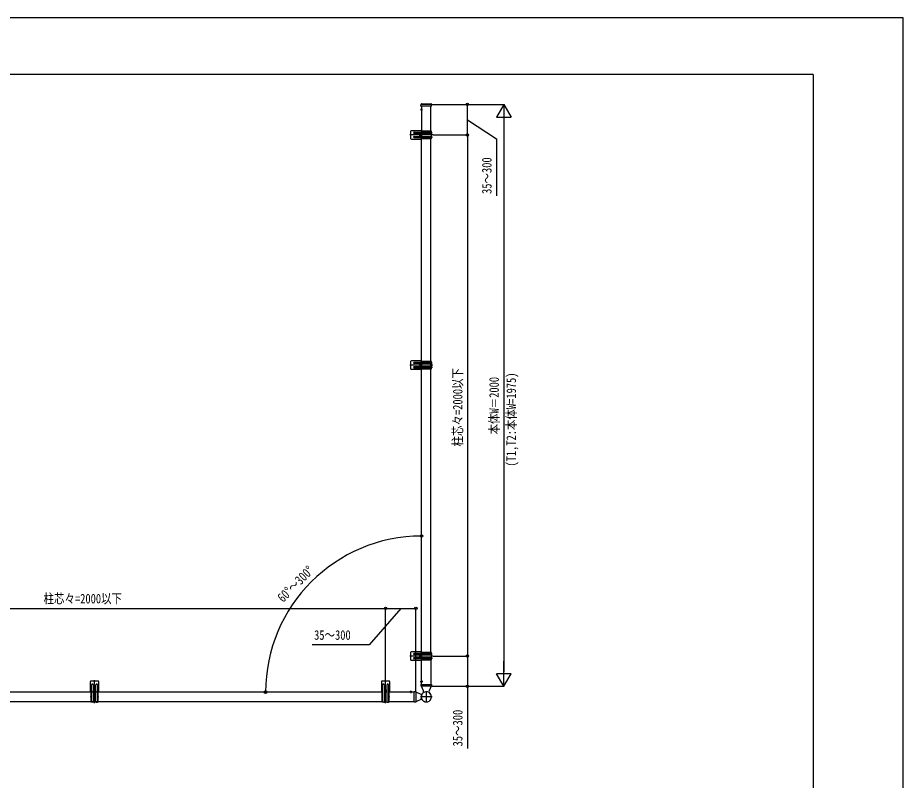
# Model space of a CAD drawing. Units: millimetres, scale not verified. Extents: x -4205 to 4205, y -2970 to 2970.
# Drawn here: x 1162 to 4205, y 349 to 2970 of the extents above; entities that cross this region are included whole.
import ezdxf
from ezdxf.enums import TextEntityAlignment as Align

# ---------------------------------------------------------------- set-up
doc = ezdxf.new("R2010")
doc.units = ezdxf.units.MM
doc.header["$LTSCALE"] = 12
for name, color, linetype in [('0-3_YKK_A1', 4, 'Continuous'), ('0-4_YKK_D', 6, 'Continuous'), ('0-5_YKK_ZWAK', 7, 'Continuous')]:
    doc.layers.add(name, color=color, linetype=linetype)
doc.styles.add('ＭＳ ゴシック', font='')
doc.styles.get('ＭＳ ゴシック').set_extended_font_data('MS Gothic')

msp = doc.modelspace()

# ---------------------------------------------------------------- linework, layer by layer
at = {"layer": '0-3_YKK_A1'}
for p, q in [((2546.75, 2654.5), (2553.33, 2654.5)), ((2585.36, 2672), (2547.03, 2672)), ((2547.86, 2666.32), (2548.28, 2673.06)), ((2548.84, 2666), (2548.16, 2666)), ((2548.29, 2656.55), (2550.1, 2655.65)), ((2548.29, 2652.45), (2550.1, 2653.36)), ((2583.34, 2666), (2548.84, 2666)), ((2549.27, 2674), (2582.91, 2674)), ((2550.71, 2654.5), (2550.1, 2655.65)), ((2550.71, 2654.5), (2550.1, 2653.36)), ((2550.25, 2666), (2550.25, 2579.5)), ((2550.25, 2650.9), (2550.25, 2658.1)), ((2582.25, 2579.5), (2582.25, 2666)), ((2584.02, 2666), (2583.34, 2666)), ((2584.32, 2666.32), (2583.91, 2673.06)), ((2588.45, 2567), (2509.63, 2567)), ((2512.25, 2579), (2512.25, 2555)), ((2548.25, 2581.5), (2514.75, 2581.5)), ((2525.05, 2577), (2583.75, 2577)), ((2583.75, 2572), (2525.05, 2572)), ((2525.05, 2562), (2583.75, 2562)), ((2583.75, 2557), (2525.05, 2557)), ((2546.64, 2565.75), (2546.64, 2564.92)), ((2547.05, 2573.25), (2547.05, 2560.75)), ((2547.47, 2568.24), (2547.47, 2569.07)), ((2548.25, 2581.5), (2550.25, 2579.5)), ((2550.54, 2579.5), (2550.25, 2579.5)), ((2565.54, 2579.5), (2551.97, 2579.5)), ((2583.75, 2579.5), (2566.97, 2579.5)), ((2583.75, 2577), (2583.75, 2579.5)), ((2583.75, 2562), (2583.75, 2572)), ((2583.75, 2554.5), (2583.75, 2557)), ((2584.75, 2573), (2584.75, 2576)), ((2584.75, 2561), (2584.75, 2558)), ((2514.75, 2552.5), (2548.25, 2552.5)), ((2550.25, 2554.5), (2548.25, 2552.5)), ((2550.25, 788.5), (2550.25, 2554.5)), ((2550.25, 2554.5), (2550.54, 2554.5)), ((2551.97, 2554.5), (2565.54, 2554.5)), ((2566.97, 2554.5), (2583.75, 2554.5)), ((2582.25, 788.5), (2582.25, 2554.5)), ((2588.45, 1776), (2509.63, 1776)), ((2512.25, 1788), (2512.25, 1764)), ((2548.25, 1790.5), (2514.75, 1790.5)), ((2525.05, 1786), (2583.75, 1786)), ((2583.75, 1781), (2525.05, 1781)), ((2525.05, 1771), (2583.75, 1771)), ((2583.75, 1766), (2525.05, 1766)), ((2546.64, 1777.25), (2546.64, 1778.08)), ((2547.05, 1769.75), (2547.05, 1782.25)), ((2547.47, 1774.76), (2547.47, 1773.93)), ((2548.25, 1790.5), (2550.25, 1788.5)), ((2550.54, 1788.5), (2550.25, 1788.5)), ((2565.54, 1788.5), (2551.97, 1788.5)), ((2583.75, 1788.5), (2566.97, 1788.5)), ((2583.75, 1786), (2583.75, 1788.5)), ((2583.75, 1771), (2583.75, 1781)), ((2583.75, 1763.5), (2583.75, 1766)), ((2584.75, 1782), (2584.75, 1785)), ((2584.75, 1770), (2584.75, 1767)), ((2514.75, 1761.5), (2548.25, 1761.5)), ((2550.25, 1763.5), (2548.25, 1761.5)), ((2550.25, 1763.5), (2550.54, 1763.5)), ((2551.97, 1763.5), (2565.54, 1763.5)), ((2566.97, 1763.5), (2583.75, 1763.5)), ((2588.45, 776), (2509.63, 776)), ((2512.25, 788), (2512.25, 764)), ((2548.25, 790.5), (2514.75, 790.5)), ((2514.75, 761.5), (2548.25, 761.5)), ((2525.05, 786), (2583.75, 786)), ((2583.75, 781), (2525.05, 781)), ((2525.05, 771), (2583.75, 771)), ((2583.75, 766), (2525.05, 766)), ((2546.64, 777.25), (2546.64, 778.08)), ((2547.05, 769.75), (2547.05, 782.25)), ((2547.47, 774.76), (2547.47, 773.93)), ((2548.25, 790.5), (2550.25, 788.5)), ((2550.25, 763.5), (2548.25, 761.5)), ((2550.54, 788.5), (2550.25, 788.5)), ((2550.25, 678), (2550.25, 763.5)), ((2550.25, 763.5), (2550.54, 763.5)), ((2565.54, 788.5), (2551.97, 788.5)), ((2551.97, 763.5), (2565.54, 763.5)), ((2583.75, 788.5), (2566.97, 788.5)), ((2566.97, 763.5), (2583.75, 763.5)), ((2582.25, 763.5), (2582.25, 678)), ((2583.75, 786), (2583.75, 788.5)), ((2583.75, 771), (2583.75, 781)), ((2583.75, 763.5), (2583.75, 766)), ((2584.75, 782), (2584.75, 785)), ((2584.75, 770), (2584.75, 767)), ((2550.25, 678), (2550.25, 729.88)), ((2582.25, 729.88), (2582.25, 678)), ((1411.75, 687.5), (1411.75, 654)), ((1438.25, 690), (1414.25, 690)), ((1416.25, 618.5), (1416.25, 677.2)), ((1421.25, 677.2), (1421.25, 618.5)), ((1426.25, 613.8), (1426.25, 692.63)), ((1431.25, 618.5), (1431.25, 677.2)), ((1436.25, 677.2), (1436.25, 618.5)), ((1440.75, 654), (1440.75, 687.5)), ((2411.75, 687.5), (2411.75, 654)), ((2438.25, 690), (2414.25, 690)), ((2416.25, 618.5), (2416.25, 677.2)), ((2421.25, 677.2), (2421.25, 618.5)), ((2426.25, 613.8), (2426.25, 692.63)), ((2431.25, 618.5), (2431.25, 677.2)), ((2436.25, 677.2), (2436.25, 618.5)), ((2440.75, 654), (2440.75, 687.5)), ((2545.25, 689), (2554, 689)), ((2546.75, 689), (2553.33, 689)), ((2548, 672.3), (2548.05, 677.7)), ((2548.01, 672.46), (2548, 672)), ((2548.3, 672), (2548, 672)), ((2548.29, 691.05), (2550.1, 690.14)), ((2548.29, 691.05), (2550.1, 690.14)), ((2548.29, 686.95), (2550.1, 687.85)), ((2548.29, 686.95), (2550.1, 687.85)), ((2549, 672), (2548.3, 672)), ((2548.35, 678), (2549.05, 678)), ((2583.5, 672), (2549, 672)), ((2549.05, 678), (2583.45, 678)), ((2556.56, 656.78), (2549.46, 672)), ((2550.71, 689), (2550.1, 690.14)), ((2550.71, 689), (2550.1, 690.14)), ((2550.71, 689), (2550.1, 687.85)), ((2550.71, 689), (2550.1, 687.85)), ((2550.25, 692.6), (2550.25, 685.4)), ((2550.25, 692.6), (2550.25, 685.4)), ((2583.04, 672), (2575.94, 656.78)), ((2583.45, 678), (2584.15, 678)), ((2584.2, 672), (2583.5, 672)), ((2584.2, 672), (2584.5, 672)), ((2584.45, 677.7), (2584.5, 672.3)), ((2584.5, 672.46), (2584.5, 672)), ((2413.75, 652), (534.75, 652)), ((1413.75, 652), (1411.75, 654)), ((1413.75, 652), (1413.75, 651.71)), ((1413.75, 650.29), (1413.75, 636.71)), ((1420, 655.2), (1432.5, 655.2)), ((1425.01, 654.78), (1424.18, 654.78)), ((1427.5, 655.61), (1428.33, 655.61)), ((1440.75, 654), (1438.75, 652)), ((1438.75, 651.71), (1438.75, 652)), ((1438.75, 636.71), (1438.75, 650.29)), ((2413.75, 652), (2411.75, 654)), ((2413.75, 652), (2413.75, 651.71)), ((2413.75, 650.29), (2413.75, 636.71)), ((2432.5, 655.2), (2420, 655.2)), ((2425.01, 655.61), (2424.18, 655.61)), ((2427.5, 654.78), (2428.33, 654.78)), ((2440.75, 654), (2438.75, 652)), ((2524.25, 652), (2438.75, 652)), ((2438.75, 651.71), (2438.75, 652)), ((2438.75, 636.71), (2438.75, 650.29)), ((2516.85, 652), (2509.66, 652)), ((2511.2, 653.97), (2512.11, 652.15)), ((2513.25, 651.54), (2512.11, 652.15)), ((2513.25, 657), (2513.25, 648.25)), ((2513.25, 651.54), (2514.4, 652.15)), ((2515.3, 653.97), (2514.4, 652.15)), ((2524.25, 653.2), (2524.25, 653.9)), ((2524.25, 618.8), (2524.25, 653.2)), ((2524.55, 654.2), (2529.95, 654.25)), ((2530.25, 653.95), (2530.25, 653.25)), ((2530.25, 653.25), (2530.25, 618.75)), ((2530.25, 652.79), (2549.67, 643.73)), ((2554.95, 649.63), (2556.01, 650.77)), ((2566.25, 655.7), (2566.25, 616.3)), ((2576.49, 650.77), (2577.55, 649.63)), ((2579.88, 647.3), (2579.67, 647.12)), ((2580.05, 647.09), (2579.88, 647.3)), ((534.75, 620), (2413.75, 620)), ((1413.75, 635.29), (1413.75, 618.5)), ((1413.75, 618.5), (1416.25, 618.5)), ((1420.25, 617.5), (1417.25, 617.5)), ((1421.25, 618.5), (1431.25, 618.5)), ((1432.25, 617.5), (1435.25, 617.5)), ((1436.25, 618.5), (1438.75, 618.5)), ((1438.75, 618.5), (1438.75, 635.29)), ((2413.75, 635.29), (2413.75, 618.5)), ((2413.75, 618.5), (2416.25, 618.5)), ((2420.25, 617.5), (2417.25, 617.5)), ((2421.25, 618.5), (2431.25, 618.5)), ((2432.25, 617.5), (2435.25, 617.5)), ((2436.25, 618.5), (2438.75, 618.5)), ((2438.75, 618.5), (2438.75, 635.29)), ((2438.75, 620), (2524.25, 620)), ((2524.25, 618.1), (2524.25, 618.8)), ((2529.95, 617.75), (2524.55, 617.8)), ((2549.67, 628.27), (2530.25, 619.21)), ((2530.25, 618.75), (2530.25, 618.05)), ((2585.95, 636), (2546.55, 636)), ((2579.88, 624.7), (2579.67, 624.88)), ((2579.88, 624.7), (2580.07, 624.94))]:
    msp.add_line(p, q, dxfattribs=at)
for points in [[(2545.81, 2567.41), (2544.98, 2567.41), (2544.98, 2566.58), (2545.81, 2566.58)], [(2547.47, 2569.07), (2546.64, 2569.07), (2546.64, 2568.24)], [(2546.64, 2564.92), (2547.47, 2564.92), (2547.47, 2565.75)], [(2548.3, 2566.58), (2549.13, 2566.58), (2549.13, 2567.41), (2548.3, 2567.41)], [(2545.81, 1775.59), (2544.98, 1775.59), (2544.98, 1776.42), (2545.81, 1776.42)], [(2546.64, 1778.08), (2547.47, 1778.08), (2547.47, 1777.25)], [(2547.47, 1773.93), (2546.64, 1773.93), (2546.64, 1774.76)], [(2548.3, 1776.42), (2549.13, 1776.42), (2549.13, 1775.59), (2548.3, 1775.59)], [(2545.81, 775.59), (2544.98, 775.59), (2544.98, 776.42), (2545.81, 776.42)], [(2546.64, 778.08), (2547.47, 778.08), (2547.47, 777.25)], [(2547.47, 773.93), (2546.64, 773.93), (2546.64, 774.76)], [(2548.3, 776.42), (2549.13, 776.42), (2549.13, 775.59), (2548.3, 775.59)], [(1424.18, 654.78), (1424.18, 655.61), (1425.01, 655.61)], [(1425.84, 656.44), (1425.84, 657.27), (1426.67, 657.27), (1426.67, 656.44)], [(1426.67, 653.95), (1426.67, 653.12), (1425.84, 653.12), (1425.84, 653.95)], [(1428.33, 655.61), (1428.33, 654.78), (1427.5, 654.78)], [(2424.18, 655.61), (2424.18, 654.78), (2425.01, 654.78)], [(2426.67, 656.44), (2426.67, 657.27), (2425.84, 657.27), (2425.84, 656.44)], [(2425.84, 653.95), (2425.84, 653.12), (2426.67, 653.12), (2426.67, 653.95)], [(2428.33, 654.78), (2428.33, 655.61), (2427.5, 655.61)], [(2580.86, 646.01), (2580.83, 646.03), (2579.67, 647.12)], [(2580.88, 645.97), (2580.87, 645.98), (2580.86, 646), (2580.86, 646), (2580.86, 646.01), (2580.86, 646.01), (2580.86, 646.01)], [(2579.67, 624.88), (2580.83, 625.97), (2580.86, 625.99)], [(2580.86, 625.99), (2580.86, 625.99), (2580.86, 626), (2580.86, 626), (2580.88, 626.03)]]:
    msp.add_lwpolyline(points, dxfattribs=at)
for centre in [(2547.05, 2567), (2547.05, 1776), (2547.05, 776), (1426.25, 655.2), (2426.25, 655.2)]:
    msp.add_circle(centre, 4.25, dxfattribs=at)
for centre, radius, start, end in [((2551.95, 2654.5), 4.2, 117.28096, 242.71904), ((2548.16, 2666.3), 0.3, 176.5, 270), ((2549.27, 2673), 1, 90, 176.5), ((2550.1, 2658.1), 0.154, 0, 117.28096), ((2550.1, 2650.9), 0.154, 242.71904, 0), ((2582.91, 2673), 1, 3.5, 90), ((2584.02, 2666.3), 0.3, 270, 3.5), ((2514.75, 2579), 2.5, 90, 180), ((2525.05, 2574.5), 2.5, 90, 270), ((2525.05, 2559.5), 2.5, 90, 270), ((2545.81, 2568.24), 0.83, 270, 0), ((2545.81, 2565.75), 0.83, 0, 90), ((2548.3, 2568.24), 0.83, 180, 270), ((2548.3, 2565.75), 0.83, 90, 180), ((2551.25, 2580.2), 1, 224.427, 315.573), ((2566.25, 2580.2), 1, 224.427, 315.573), ((2583.75, 2576), 1, 0, 90), ((2583.75, 2573), 1, 270, 0), ((2583.75, 2561), 1, 0, 90), ((2583.75, 2558), 1, 270, 0), ((2514.75, 2555), 2.5, 180, 270), ((2551.25, 2553.8), 1, 44.427, 135.573), ((2566.25, 2553.8), 1, 44.427, 135.573), ((2514.75, 1788), 2.5, 90, 180), ((2525.05, 1783.5), 2.5, 90, 270), ((2525.05, 1768.5), 2.5, 90, 270), ((2545.81, 1777.25), 0.83, 270, 0), ((2545.81, 1774.76), 0.83, 0, 90), ((2548.3, 1777.25), 0.83, 180, 270), ((2548.3, 1774.76), 0.83, 90, 180), ((2551.25, 1789.2), 1, 224.427, 315.573), ((2566.25, 1789.2), 1, 224.427, 315.573), ((2583.75, 1785), 1, 0, 90), ((2583.75, 1782), 1, 270, 0), ((2583.75, 1770), 1, 0, 90), ((2583.75, 1767), 1, 270, 0), ((2514.75, 1764), 2.5, 180, 270), ((2551.25, 1762.8), 1, 44.427, 135.573), ((2566.25, 1762.8), 1, 44.427, 135.573), ((2514.75, 788), 2.5, 90, 180), ((2514.75, 764), 2.5, 180, 270), ((2525.05, 783.5), 2.5, 90, 270), ((2525.05, 768.5), 2.5, 90, 270), ((2545.81, 777.25), 0.83, 270, 0), ((2545.81, 774.76), 0.83, 0, 90), ((2548.3, 777.25), 0.83, 180, 270), ((2548.3, 774.76), 0.83, 90, 180), ((2551.25, 789.2), 1, 224.427, 315.573), ((2551.25, 762.8), 1, 44.427, 135.573), ((2566.25, 789.2), 1, 224.427, 315.573), ((2566.25, 762.8), 1, 44.427, 135.573), ((2583.75, 785), 1, 0, 90), ((2583.75, 782), 1, 270, 0), ((2583.75, 770), 1, 0, 90), ((2583.75, 767), 1, 270, 0), ((1414.25, 687.5), 2.5, 90, 180), ((1418.75, 677.2), 2.5, 0, 180), ((1433.75, 677.2), 2.5, 0, 180), ((1438.25, 687.5), 2.5, 0, 90), ((2414.25, 687.5), 2.5, 90, 180), ((2418.75, 677.2), 2.5, 0, 180), ((2433.75, 677.2), 2.5, 0, 180), ((2438.25, 687.5), 2.5, 0, 90), ((2551.95, 689), 4.2, 117.28096, 242.71904), ((2551.95, 689), 4.2, 117.28096, 242.71904), ((2548.3, 672.3), 0.3, 179.5, 270), ((2548.35, 677.7), 0.3, 90, 179.5), ((2550.1, 692.6), 0.154, 0, 117.28096), ((2550.1, 692.6), 0.154, 0, 117.28096), ((2550.1, 685.4), 0.154, 242.71904, 0), ((2550.1, 685.4), 0.154, 242.71904, 0), ((2584.15, 677.7), 0.3, 0.5, 90), ((2584.2, 672.3), 0.3, 270, 0.5), ((1413.05, 651), 1, 314.427, 45.573), ((1425.01, 656.44), 0.83, 270, 0), ((1425.01, 653.95), 0.83, 0, 90), ((1427.5, 656.44), 0.83, 180, 270), ((1427.5, 653.95), 0.83, 90, 180), ((1439.45, 651), 1, 134.427, 225.573), ((2413.05, 651), 1, 314.427, 45.573), ((2425.01, 656.44), 0.83, 270, 0), ((2425.01, 653.95), 0.83, 0, 90), ((2427.5, 656.44), 0.83, 180, 270), ((2427.5, 653.95), 0.83, 90, 180), ((2439.45, 651), 1, 134.427, 225.573), ((2509.66, 652.15), 0.154, 152.71904, 270), ((2513.25, 650.3), 4.2, 27.28096, 152.71904), ((2516.85, 652.15), 0.154, 270, 27.28096), ((2524.55, 653.9), 0.3, 90.5, 180), ((2529.95, 653.95), 0.3, 0, 90.5), ((2548.01, 651.13), 6, 245, 320.33515), ((2566.25, 636), 18, 155.93932, 204.06068), ((2566.25, 636), 17.7, 129.66485, 50.33515), ((2566.25, 636), 17.43, 39.66485, 320.33515), ((2549.54, 643.46), 0.3, 335.93932, 65), ((2551.12, 654.24), 6, 324.57174, 25), ((2581.38, 654.24), 6, 155, 215.42826), ((2578.28, 647.95), 3.23, 323.10536, 327.9839), ((2566.25, 636), 17.7, 325.71084, 34.28916), ((1413.05, 636), 1, 314.427, 45.573), ((1417.25, 618.5), 1, 180, 270), ((1420.25, 618.5), 1, 270, 0), ((1432.25, 618.5), 1, 180, 270), ((1435.25, 618.5), 1, 270, 0), ((1439.45, 636), 1, 134.427, 225.573), ((2413.05, 636), 1, 314.427, 45.573), ((2417.25, 618.5), 1, 180, 270), ((2420.25, 618.5), 1, 270, 0), ((2432.25, 618.5), 1, 180, 270), ((2435.25, 618.5), 1, 270, 0), ((2439.45, 636), 1, 134.427, 225.573), ((2524.55, 618.1), 0.3, 180, 269.5), ((2529.95, 618.05), 0.3, 269.5, 0), ((2548.01, 620.87), 6, 39.66485, 115), ((2549.54, 628.54), 0.3, 295, 24.06068), ((2578.28, 624.05), 3.23, 32.0161, 36.89464)]:
    msp.add_arc(centre, radius, start, end, dxfattribs=at)
at = {"layer": '0-4_YKK_D'}
for p, q in [((2586.36, 2672), (2708.25, 2672)), ((2586.36, 2672), (2833.25, 2672)), ((2707.25, 2567), (2707.25, 2672)), ((2832.25, 2672), (2807.25, 2628.7)), ((2832.25, 2672), (2857.25, 2628.7)), ((2832.25, 2672), (2832.25, 2585.4)), ((2807.25, 2628.7), (2857.25, 2628.7)), ((2832.25, 2622), (2832.25, 722)), ((2589.45, 2567), (2708.25, 2567)), ((2589.45, 2567), (2708.25, 2567)), ((2707.25, 2567), (2707.25, 776)), ((2550.25, 1188.33), (2550.25, 1189.36)), ((426.25, 940), (2426.25, 940)), ((2426.25, 692.71), (2426.25, 941)), ((2426.25, 692.71), (2426.25, 941)), ((2426.25, 940), (2530.25, 940)), ((2530.25, 656.22), (2530.25, 941)), ((2589.45, 776), (2708.25, 776)), ((2589.45, 776), (2708.25, 776)), ((2832.25, 672), (2832.25, 758.6)), ((2832.25, 672), (2807.25, 715.3)), ((2857.25, 715.3), (2807.25, 715.3)), ((2832.25, 672), (2857.25, 715.3)), ((2586.36, 672), (2708.25, 672)), ((2586.36, 672), (2833.25, 672))]:
    msp.add_line(p, q, dxfattribs=at)
for points in [[(2707.25, 2619.5), (2807.25, 2553.65), (2807.25, 2357.25)], [(2478.25, 940), (2370.05, 815), (2173.65, 815)], [(2707.25, 776), (2707.25, 672), (2707.25, 458.6)]]:
    msp.add_lwpolyline(points, dxfattribs=at)
for centre in [(2707.25, 2672), (2707.25, 2567), (2707.25, 2567), (2550.25, 1188.36), (2426.25, 940), (2426.25, 940), (2530.25, 940), (2707.25, 776), (2707.25, 776), (2707.25, 672), (2013.9, 652)]:
    msp.add_circle(centre, 4.25, dxfattribs=at)
msp.add_arc((2550.25, 652), 536.36, 90, 180, dxfattribs=at)
at = {"layer": '0-5_YKK_ZWAK'}
for q in [(-3904.98, 2775), (3895.02, -2525)]:
    msp.add_line((3895.02, 2775), q, dxfattribs=at)
msp.add_lwpolyline([(-4205, -2970), (4205, -2970), (4205, 2970), (-4205, 2970)], close=True, dxfattribs=at)

# ---------------------------------------------------------------- texts
at = {"layer": '0-4_YKK_D', "style": 'ＭＳ ゴシック', "width": 0.8}
for s, rotation, p in [('35～300', 90, (2800.25, 2364.25)), ('柱芯々=2000以下', 90, (2700.25, 1496.3)), ('(T1,T2:本体W=1975)', 90, (2884.25, 1427.2)), ('本体W＝2000', 90, (2825.25, 1537.6)), ('60°～300°', 45, (2081.19, 951.36)), ('35～300', 90, (2700.25, 465.6))]:
    msp.add_text(s, height=32.99, rotation=rotation, dxfattribs=at).set_placement(p, align=Align.BOTTOM_LEFT)
for s, p in [('柱芯々=2000以下', (1251.05, 947)), ('35～300', (2180.65, 822))]:
    msp.add_text(s, height=32.99, dxfattribs=at).set_placement(p, align=Align.BOTTOM_LEFT)

doc.saveas('drawing.dxf')
